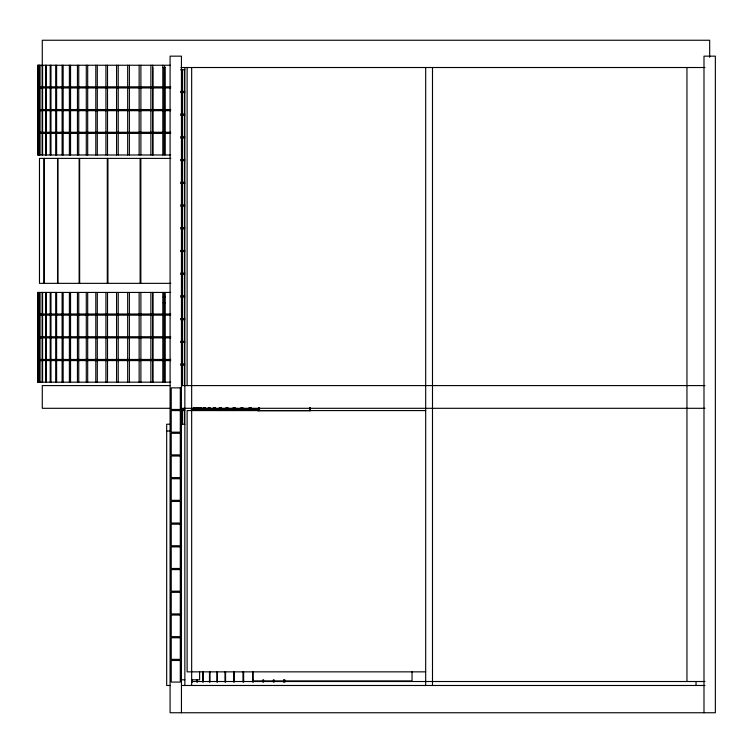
<?xml version="1.0" encoding="UTF-8"?>
<svg xmlns="http://www.w3.org/2000/svg" width="753" height="753" viewBox="0 0 753 753"><rect width="100%" height="100%" fill="white"/><g stroke="black" fill="none" stroke-linecap="round" stroke-linejoin="round"><path stroke-width="1.13" d="M164.003 65.247L37.65 65.247L37.65 86.83L164.003 86.83L164.003 67.516M170.31 65.247L164.634 65.247L164.634 86.83L170.705 86.83M162.686 67.516L164.86 67.516M181.04 67.516L704.977 67.516M180.598 69.784L184.796 69.784M170.705 87.96L164.634 87.96L164.634 109.543L170.705 109.543M180.598 91.367L184.796 91.367M180.598 92.506L184.796 92.506M170.705 110.682L164.634 110.682L164.634 132.264L170.705 132.264M180.598 114.089L184.796 114.089M180.598 115.228L184.796 115.228M170.705 133.403L164.634 133.403L164.634 154.986L170.705 154.986M180.598 136.811L184.796 136.811M180.598 137.95L184.796 137.95M170.79 158.394L39.467 158.394L39.467 283.354L170.79 283.354M180.598 159.532L184.796 159.532M180.598 160.662L184.796 160.662M180.598 182.245L184.796 182.245M180.598 183.384L184.796 183.384M180.598 204.967L184.796 204.967M180.598 206.106L184.796 206.106M180.598 227.688L184.796 227.688M180.598 228.827L184.796 228.827M180.598 250.41L184.796 250.41M180.598 251.54L184.796 251.54M180.598 273.123L184.796 273.123M180.598 274.261L184.796 274.261M170.705 292.437L164.634 292.437L164.634 314.02L170.705 314.02M180.598 295.844L184.796 295.844M163.203 296.983L165.538 296.983M180.598 296.983L184.796 296.983M163.203 302.659L165.538 302.659M170.705 315.159L164.634 315.159L164.634 336.742L170.705 336.742M180.598 318.566L184.796 318.566M180.598 319.705L184.796 319.705M170.705 337.881L164.634 337.881L164.634 359.463L170.705 359.463M180.598 341.288L184.796 341.288M180.598 342.417L184.796 342.417M170.705 360.593L164.634 360.593L164.634 382.176L170.705 382.176M180.598 364L184.796 364M180.598 365.139L184.796 365.139M170.31 385.592L42.281 385.592L42.281 408.305L170.31 408.305M181.642 385.592L704.968 385.592M181.642 408.305L704.968 408.305M180.598 409.444L184.796 409.444M191.158 409.444L194.086 409.444M196.044 409.444L203.254 409.444M205.324 409.444L208.449 409.444M209.983 409.444L233.364 409.444M234.842 409.444L241.007 409.444M242.843 409.444L249.309 409.444M250.608 409.444L259.719 409.444M180.598 410.583L184.796 410.583M425.68 410.583L187.121 410.583L187.121 671.855L425.68 671.855M257.291 410.696L310.34 410.696M170.084 424.212L166.677 424.212L166.677 685.484L170.084 685.484M181.445 424.212L184.852 424.212M166.677 431.027L170.084 431.027M181.445 679.808L184.852 679.808M191.667 679.808L199.62 679.808L199.62 671.601M191.648 681.512L704.977 681.512M181.445 685.484L704.968 685.484M709.674 57.294L709.674 40.248L42.281 40.248L42.281 66.377M703.989 712.752L703.989 56.155L715.35 56.155L715.35 712.752L170.084 712.752L170.084 56.155L181.445 56.155L181.445 712.752M696.036 681.512L696.036 685.484M686.952 67.516L686.952 681.512M432.495 67.516L432.495 685.484M425.68 67.516L425.68 685.484M412.042 671.629L412.042 680.938L253.008 680.938L253.008 671.629M310.227 407.627L310.227 410.696M309.897 407.627L309.897 410.696M284.869 679.808L284.869 682.077M284.097 679.808L284.097 682.077M283.683 679.808L283.683 682.077M274.12 679.808L274.12 682.077M273.358 679.808L273.358 682.077M263.606 679.808L263.606 682.077M262.872 679.808L262.872 682.077M259.013 407.627L259.013 410.696M258.844 407.627L258.844 410.696M253.422 679.808L253.422 682.077M252.707 671.855L252.707 682.077M251.342 407.975L251.342 410.329M251.078 407.975L251.078 410.329M250.438 407.975L250.438 410.329M249.798 407.975L249.798 410.329M249.525 407.975L249.507 410.536M248.866 408.182L248.866 410.536M248.603 408.182L248.603 410.536M243.643 671.855L243.643 682.077M243.106 407.975L243.106 410.329M242.965 671.855L242.965 682.077M242.843 407.975L242.843 410.329M242.193 407.975L242.193 410.329M241.553 407.975L241.553 410.329M241.289 407.975L241.318 410.536M240.678 408.182L240.678 410.536M240.405 408.182L240.405 410.536M235.35 407.975L235.35 410.329M235.087 407.975L235.087 410.329M234.437 407.975L234.437 410.329M234.343 671.855L234.343 682.077M233.797 407.975L233.797 410.329M233.694 671.855L233.694 682.077M233.534 407.975L233.618 410.536M232.978 408.182L232.978 410.536M232.705 408.182L232.705 410.536M228.14 407.975L228.14 410.329M227.867 407.975L227.867 410.329M227.227 407.975L227.227 410.329M226.587 407.975L226.587 410.329M226.324 407.975L226.465 410.536M225.825 408.182L225.825 410.536M225.561 408.182L225.561 410.536M225.58 671.855L225.58 682.077M224.978 671.855L224.978 682.077M221.523 407.975L221.523 410.329M221.26 407.975L221.26 410.329M220.62 407.975L220.62 410.329M219.97 407.975L219.923 410.536M219.707 407.975L219.707 410.329M219.283 408.182L219.283 410.536M219.019 408.182L219.019 410.536M217.448 671.855L217.448 682.077M216.883 671.855L216.883 682.077M215.565 408.032L215.565 410.376M215.292 408.032L215.292 410.376M214.652 408.032L214.652 410.376M214.012 408.032L214.04 410.479M213.739 408.032L213.739 410.376M213.391 408.135L213.391 410.479M213.127 408.135L213.127 410.479M210.294 408.032L210.294 410.376M210.021 408.032L210.021 410.376M209.983 671.855L209.983 682.077M209.758 408.135L209.758 410.479M209.381 408.032L209.381 410.376M209.475 671.855L209.475 682.077M208.845 408.135L208.845 410.479M208.741 408.032L208.741 410.376M208.477 408.032L208.477 410.376M208.204 408.135L208.204 410.479M207.932 408.135L207.932 410.479M205.757 408.032L205.757 410.376M205.484 408.032L205.484 410.376M205.296 408.135L205.296 410.479M204.844 408.032L204.844 410.376M204.392 408.135L204.392 410.479M204.204 408.032L204.204 410.376M203.941 408.032L203.941 410.376M203.752 408.135L203.752 410.479M203.479 408.135L203.479 410.479M203.254 671.855L203.254 682.077M202.802 671.855L202.802 682.077M201.983 408.032L201.983 410.376M201.719 408.032L201.719 410.376M201.616 408.135L201.616 410.479M201.079 408.032L201.079 410.376M200.439 408.032L200.439 410.376M200.166 408.032L200.166 410.376M200.072 408.135L200.072 410.479M199.799 408.135L199.799 410.479M199.018 408.032L199.018 410.376M198.745 408.032L198.736 410.479M198.472 408.135L198.472 410.479M198.105 408.032L198.105 410.376M197.465 408.032L197.465 410.376M197.305 679.808L197.305 682.077M197.201 408.032L197.182 410.479M196.862 408.079L196.919 410.479M196.91 679.808L196.91 682.077M196.674 408.079L196.674 410.432M196.599 408.079L196.599 410.432M196.411 408.079L196.411 410.432M195.959 408.079L195.959 410.432M195.309 408.079L195.281 410.432M195.046 408.079L195.046 410.432M194.641 408.079L194.641 410.432M193.992 408.079L193.992 410.432M193.728 408.079L193.728 410.432M193.634 408.079L193.634 410.432M193.521 408.079L193.521 410.432M193.257 408.079L193.257 410.432M192.194 679.808L192.194 682.077M191.864 679.808L191.864 682.077M191.667 67.516L191.667 685.484M187.121 67.516L187.121 385.592M184.852 67.516L184.852 685.484M184.4 69.784L184.4 91.367M184.4 92.506L184.4 114.089M184.4 115.228L184.4 136.811M184.4 137.95L184.4 159.532M184.4 160.662L184.4 182.245M184.4 183.384L184.4 204.967M184.4 206.106L184.4 227.688M184.4 228.827L184.4 250.41M184.4 251.54L184.4 273.123M184.4 274.261L184.4 295.844M184.4 296.983L184.4 318.566M184.4 319.705L184.4 341.288M184.4 342.417L184.4 364M184.4 365.139L184.4 385.592M184.4 410.583L184.4 424.212M182.188 69.784L182.188 91.367M182.188 92.506L182.188 114.089M182.188 115.228L182.188 136.811M182.188 137.95L182.188 159.532M182.188 160.662L182.188 182.245M182.188 183.384L182.188 204.967M182.188 206.106L182.188 227.688M182.188 228.827L182.188 250.41M182.188 251.54L182.188 273.123M182.188 274.261L182.188 295.844M182.188 296.983L182.188 318.566M182.188 319.705L182.188 341.288M182.188 342.417L182.188 364M182.188 365.139L182.188 385.592M182.188 410.583L182.188 424.212M182.057 69.784L182.057 91.367M182.057 92.506L182.057 114.089M182.057 115.228L182.057 136.811M182.057 137.95L182.057 159.532M182.057 160.662L182.057 182.245M182.057 183.384L182.057 204.967M182.057 206.106L182.057 227.688M182.057 228.827L182.057 250.41M182.057 251.54L182.057 273.123M182.057 274.261L182.057 295.844M182.057 296.983L182.057 318.566M182.057 319.705L182.057 341.288M182.057 342.417L182.057 364M182.057 365.139L182.057 385.592M182.057 410.583L182.057 424.212M165.029 67.516L165.029 86.83M165.029 87.96L165.029 109.543M165.029 110.682L165.029 132.264M165.029 133.403L165.029 154.986M165.029 292.437L165.029 314.02M165.029 315.159L165.029 336.742M165.029 337.881L165.029 359.463M165.029 360.593L165.029 382.176M162.817 65.247L162.817 86.83M162.817 87.96L162.817 109.543M162.817 110.682L162.817 132.264M162.817 133.403L162.817 154.986M162.817 292.437L162.817 314.02M162.817 315.159L162.817 336.742M162.817 337.881L162.817 359.463M162.817 360.593L162.817 382.176M152.85 67.516L152.85 86.83M152.85 87.96L152.85 109.543M152.85 110.682L152.85 132.264M152.85 133.403L152.85 154.986M152.85 292.437L152.85 314.02M152.85 315.159L152.85 336.742M152.85 337.881L152.85 359.463M152.85 360.593L152.85 382.176M152.68 65.247L152.68 86.83M152.68 87.96L152.68 109.543M152.68 110.682L152.68 132.264M152.68 133.403L152.68 154.986M152.68 292.437L152.68 314.02M152.68 315.159L152.68 336.742M152.68 337.881L152.68 359.463M152.68 360.593L152.68 382.176M150.882 65.247L150.882 86.83M150.882 87.96L150.882 109.543M150.882 110.682L150.882 132.264M150.882 133.403L150.882 154.986M150.882 292.437L150.882 314.02M150.882 315.159L150.882 336.742M150.882 337.881L150.882 359.463M150.882 360.593L150.882 382.176M140.896 65.247L140.896 86.83M140.896 87.96L140.896 109.543M140.896 110.682L140.896 132.264M140.896 133.403L140.896 154.986M140.849 158.394L140.849 283.354M140.896 292.437L140.896 314.02M140.896 315.159L140.896 336.742M140.896 337.881L140.896 359.463M140.896 360.593L140.896 382.176M140.133 158.394L140.133 283.354M139.136 65.247L139.136 86.83M139.136 87.96L139.136 109.543M139.136 110.682L139.136 132.264M139.136 133.403L139.136 154.986M139.136 292.437L139.136 314.02M139.136 315.159L139.136 336.742M139.136 337.881L139.136 359.463M139.136 360.593L139.136 382.176M129.384 65.247L129.384 86.83M129.384 87.96L129.384 109.543M129.384 110.682L129.384 132.264M129.384 133.403L129.384 154.986M129.384 292.437L129.384 314.02M129.384 315.159L129.384 336.742M129.384 337.881L129.384 359.463M129.384 360.593L129.384 382.176M127.671 65.247L127.671 86.83M127.671 87.96L127.671 109.543M127.671 110.682L127.671 132.264M127.671 133.403L127.671 154.986M127.671 292.437L127.671 314.02M127.671 315.159L127.671 336.742M127.671 337.881L127.671 359.463M127.671 360.593L127.671 382.176M118.221 65.247L118.221 86.83M118.221 87.96L118.221 109.543M118.221 110.682L118.221 132.264M118.221 133.403L118.221 154.986M118.221 292.437L118.221 314.02M118.221 315.159L118.221 336.742M118.221 337.881L118.221 359.463M118.221 360.593L118.221 382.176M116.564 65.247L116.564 86.83M116.564 87.96L116.564 109.543M116.564 110.682L116.564 132.264M116.564 133.403L116.564 154.986M116.564 292.437L116.564 314.02M116.564 315.159L116.564 336.742M116.564 337.881L116.564 359.463M116.564 360.593L116.564 382.176M107.933 158.394L107.933 283.354M107.5 65.247L107.5 86.83M107.5 87.96L107.5 109.543M107.5 110.682L107.5 132.264M107.5 133.403L107.5 154.986M107.5 292.437L107.5 314.02M107.5 315.159L107.5 336.742M107.5 337.881L107.5 359.463M107.5 360.593L107.5 382.176M107.293 158.394L107.293 283.354M105.919 65.247L105.919 86.83M105.919 87.96L105.919 109.543M105.919 110.682L105.919 132.264M105.919 133.403L105.919 154.986M105.919 292.437L105.919 314.02M105.919 315.159L105.919 336.742M105.919 337.881L105.919 359.463M105.919 360.593L105.919 382.176M97.297 65.247L97.297 86.83M97.297 87.96L97.297 109.543M97.297 110.682L97.297 132.264M97.297 133.403L97.297 154.986M97.297 292.437L97.297 314.02M97.297 315.159L97.297 336.742M97.297 337.881L97.297 359.463M97.297 360.593L97.297 382.176M95.8 65.247L95.8 86.83M95.8 87.96L95.8 109.543M95.8 110.682L95.8 132.264M95.8 133.403L95.8 154.986M95.8 292.437L95.8 314.02M95.8 315.159L95.8 336.742M95.8 337.881L95.8 359.463M95.8 360.593L95.8 382.176M87.687 65.247L87.687 86.83M87.687 87.96L87.687 109.543M87.687 110.682L87.687 132.264M87.687 133.403L87.687 154.986M87.687 292.437L87.687 314.02M87.687 315.159L87.687 336.742M87.687 337.881L87.687 359.463M87.687 360.593L87.687 382.176M86.284 65.247L86.284 86.83M86.284 87.96L86.284 109.543M86.284 110.682L86.284 132.264M86.284 133.403L86.284 154.986M86.284 292.437L86.284 314.02M86.284 315.159L86.284 336.742M86.284 337.881L86.284 359.463M86.284 360.593L86.284 382.176M79.649 158.394L79.649 283.354M79.131 158.394L79.131 283.354M78.745 65.247L78.745 86.83M78.745 87.96L78.745 109.543M78.745 110.682L78.745 132.264M78.745 133.403L78.745 154.986M78.745 292.437L78.745 314.02M78.745 315.159L78.745 336.742M78.745 337.881L78.745 359.463M78.745 360.593L78.745 382.176M77.455 65.247L77.455 86.83M77.455 87.96L77.455 109.543M77.455 110.682L77.455 132.264M77.455 133.403L77.455 154.986M77.455 292.437L77.455 314.02M77.455 315.159L77.455 336.742M77.455 337.881L77.455 359.463M77.455 360.593L77.455 382.176M70.547 65.247L70.547 86.83M70.547 87.96L70.547 109.543M70.547 110.682L70.547 132.264M70.547 133.403L70.547 154.986M70.547 292.437L70.547 314.02M70.547 315.159L70.547 336.742M70.547 337.881L70.547 359.463M70.547 360.593L70.547 382.176M69.38 65.247L69.38 86.83M69.38 87.96L69.38 109.543M69.38 110.682L69.38 132.264M69.38 133.403L69.38 154.986M69.38 292.437L69.38 314.02M69.38 315.159L69.38 336.742M69.38 337.881L69.38 359.463M69.38 360.593L69.38 382.176M63.148 65.247L63.148 86.83M63.148 87.96L63.148 109.543M63.148 110.682L63.148 132.264M63.148 133.403L63.148 154.986M63.148 292.437L63.148 314.02M63.148 315.159L63.148 336.742M63.148 337.881L63.148 359.463M63.148 360.593L63.148 382.176M62.104 65.247L62.104 86.83M62.104 87.96L62.104 109.543M62.104 110.682L62.104 132.264M62.104 133.403L62.104 154.986M62.104 292.437L62.104 314.02M62.104 315.159L62.104 336.742M62.104 337.881L62.104 359.463M62.104 360.593L62.104 382.176M57.915 158.394L57.915 283.354M57.548 158.394L57.548 283.354M56.607 65.247L56.607 86.83M56.607 87.96L56.607 109.543M56.607 110.682L56.607 132.264M56.607 133.403L56.607 154.986M56.607 292.437L56.607 314.02M56.607 315.159L56.607 336.742M56.607 337.881L56.607 359.463M56.607 360.593L56.607 382.176M55.694 65.247L55.694 86.83M55.694 87.96L55.694 109.543M55.694 110.682L55.694 132.264M55.694 133.403L55.694 154.986M55.694 292.437L55.694 314.02M55.694 315.159L55.694 336.742M55.694 337.881L55.694 359.463M55.694 360.593L55.694 382.176M50.978 65.247L50.978 86.83M50.978 87.96L50.978 109.543M50.978 110.682L50.978 132.264M50.978 133.403L50.978 154.986M50.978 292.437L50.978 314.02M50.978 315.159L50.978 336.742M50.978 337.881L50.978 359.463M50.978 360.593L50.978 382.176M50.206 65.247L50.206 86.83M50.206 87.96L50.206 109.543M50.206 110.682L50.206 132.264M50.206 133.403L50.206 154.986M50.206 292.437L50.206 314.02M50.206 315.159L50.206 336.742M50.206 337.881L50.206 359.463M50.206 360.593L50.206 382.176M46.291 65.247L46.291 86.83M46.291 87.96L46.291 109.543M46.291 110.682L46.291 132.264M46.291 133.403L46.291 154.986M46.291 292.437L46.291 314.02M46.291 315.159L46.291 336.742M46.291 337.881L46.291 359.463M46.291 360.593L46.291 382.176M45.669 65.247L45.669 86.83M45.669 87.96L45.669 109.543M45.669 110.682L45.669 132.264M45.669 133.403L45.669 154.986M45.669 292.437L45.669 314.02M45.669 315.159L45.669 336.742M45.669 337.881L45.669 359.463M45.669 360.593L45.669 382.176M44.211 158.394L44.211 283.354M44.022 158.394L44.022 283.354M42.592 65.247L42.592 86.83M42.592 87.96L42.592 109.543M42.592 110.682L42.592 132.264M42.592 133.403L42.592 154.986M42.592 292.437L42.592 314.02M42.592 315.159L42.592 336.742M42.592 337.881L42.592 359.463M42.592 360.593L42.592 382.176M42.121 65.247L42.121 86.83M42.121 87.96L42.121 109.543M42.121 110.682L42.121 132.264M42.121 133.403L42.121 154.986M42.121 292.437L42.121 314.02M42.121 315.159L42.121 336.742M42.121 337.881L42.121 359.463M42.121 360.593L42.121 382.176M39.909 65.247L39.909 86.83M39.909 87.96L39.909 109.543M39.909 110.682L39.909 132.264M39.909 133.403L39.909 154.986M39.909 292.437L39.909 314.02M39.909 315.159L39.909 336.742M39.909 337.881L39.909 359.463M39.909 360.593L39.909 382.176M39.589 65.247L39.589 86.83M39.589 87.96L39.589 109.543M39.589 110.682L39.589 132.264M39.589 133.403L39.589 154.986M39.589 292.437L39.589 314.02M39.589 315.159L39.589 336.742M39.589 337.881L39.589 359.463M39.589 360.593L39.589 382.176M38.252 65.247L38.252 86.83M38.252 87.96L38.252 109.543M38.252 110.682L38.252 132.264M38.252 133.403L38.252 154.986M38.252 292.437L38.252 314.02M38.252 315.159L38.252 336.742M38.252 337.881L38.252 359.463M38.252 360.593L38.252 382.176M38.092 65.247L38.092 86.83M38.092 87.96L38.092 109.543M38.092 110.682L38.092 132.264M38.092 133.403L38.092 154.986M38.092 292.437L38.092 314.02M38.092 315.159L38.092 336.742M38.092 337.881L38.092 359.463M38.092 360.593L38.092 382.176M164.003 87.96L37.65 87.96L37.65 109.543L164.003 109.543L164.003 87.96M164.003 110.682L37.65 110.682L37.65 132.264L164.003 132.264L164.003 110.682M164.003 133.403L37.65 133.403L37.65 154.986L164.003 154.986L164.003 133.403M164.003 292.437L37.65 292.437L37.65 314.02L164.003 314.02L164.003 292.437M164.003 315.159L37.65 315.159L37.65 336.742L164.003 336.742L164.003 315.159M164.003 337.881L37.65 337.881L37.65 359.463L164.003 359.463L164.003 337.881M164.003 360.593L37.65 360.593L37.65 382.176L164.003 382.176L164.003 360.593M180.306 387.861L171.223 387.861L171.223 409.444L180.306 409.444L180.306 387.861M180.306 410.583L171.223 410.583L171.223 432.166L180.306 432.166L180.306 410.583M180.306 433.295L171.223 433.295L171.223 454.878L180.306 454.878L180.306 433.295M180.306 456.017L171.223 456.017L171.223 477.6L180.306 477.6L180.306 456.017M180.306 478.739L171.223 478.739L171.223 500.321L180.306 500.321L180.306 478.739M180.306 501.46L171.223 501.46L171.223 523.043L180.306 523.043L180.306 501.46M180.306 524.173L171.223 524.173L171.223 545.756L180.306 545.756L180.306 524.173M180.306 546.894L171.223 546.894L171.223 568.477L180.306 568.477L180.306 546.894M180.306 569.616L171.223 569.616L171.223 591.199L180.306 591.199L180.306 569.616M180.306 592.338L171.223 592.338L171.223 613.921L180.306 613.921L180.306 592.338M180.306 615.05L171.223 615.05L171.223 636.643L180.306 636.643L180.306 615.05M180.306 637.772L171.223 637.772L171.223 659.355L180.306 659.355L180.306 637.772M180.306 660.494L171.223 660.494L171.223 682.077L180.306 682.077L180.306 660.494"/></g></svg>
